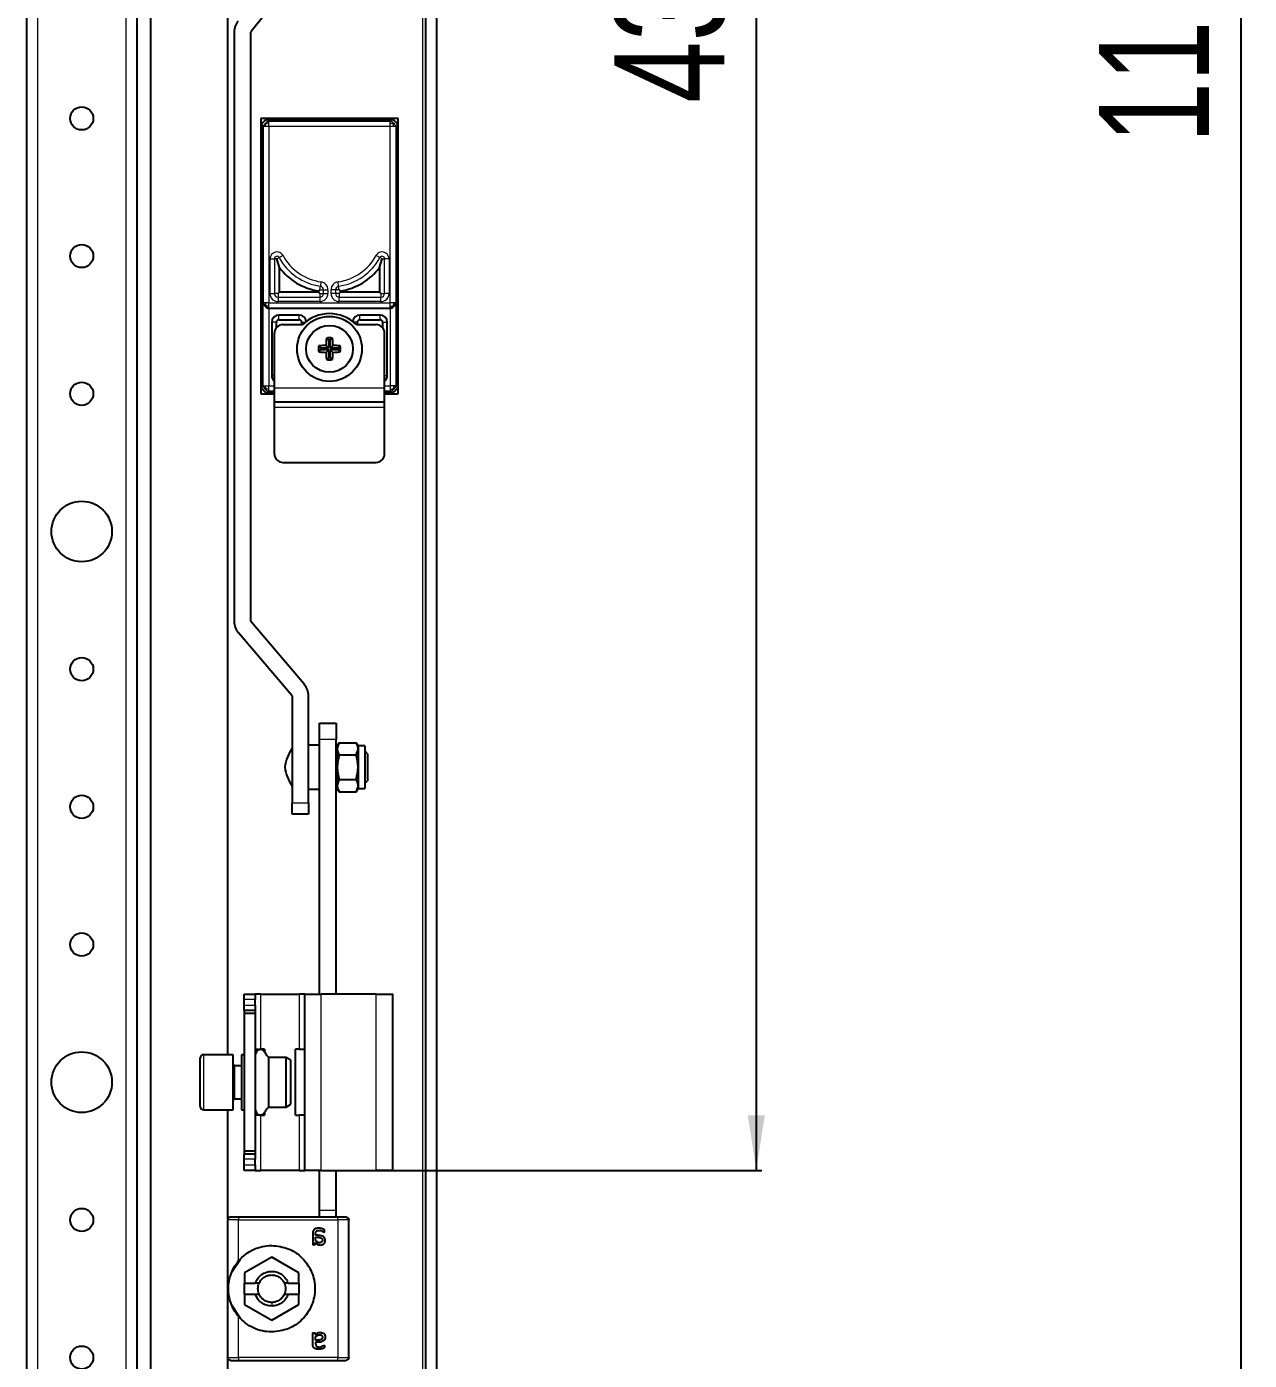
# Model space of a CAD drawing. Header units: millimetres. Extents: x -321 to 1498, y -588 to 1043.
# Drawn here: x 1276.1 to 1498.2, y -40.8 to 201.4 of the extents above; entities that cross this region are included whole.
import ezdxf

# ---------------------------------------------------------------- set-up
doc = ezdxf.new("R2010")
doc.units = ezdxf.units.MM
doc.layers.add('FORMAT', color=7, linetype='Continuous')
doc.styles.add('SLDTEXTSTYLE0', font='TXT', dxfattribs={"width": 0.75})
doc.dimstyles.new('SLDDIMSTYLE0', dxfattribs={"dimtxt": 20, "dimasz": 10, "dimexe": 0, "dimexo": 0.0625, "dimgap": 5, "dimtad": 2, "dimdec": 1, "dimrnd": 1e-09, "dimzin": 12, "dimdsep": 46, "dimtxsty": 'SLDTEXTSTYLE0', "dimsah": 1, "dimcen": 0.09, "dimadec": 0, "dimazin": 3, "dimtfac": 1, "dimtofl": 0, "dimtmove": 0, "dimatfit": 3, "dimfxl": 0, "dimfrac": 2, "dimtolj": 1, "dimtzin": 12, "dimarcsym": 0})

# ---------------------------------------------------------------- blocks, each defined once
blk = doc.blocks.new('_D_5')
at = {"layer": 'FORMAT'}
for p, q in [((1342.64, 775.72), (1497.64, 775.72)), ((1496.64, 775.72), (1496.64, -356.28)), ((1342.64, -356.28), (1497.64, -356.28))]:
    blk.add_line(p, q, dxfattribs=at)
for points in [[(1496.64, 775.72), (1495.1, 765.72), (1498.18, 765.72)], [(1496.64, -356.28), (1498.18, -346.28), (1495.1, -346.28)]]:
    blk.add_solid(points, dxfattribs=at)
at = {"layer": 'FORMAT', "insert": (1470.86, 180.17), "char_height": 20, "attachment_point": 1, "rotation": 90, "style": 'SLDTEXTSTYLE0'}
blk.add_mtext('1132', dxfattribs=at)
blk = doc.blocks.new('_D_8')
at = {"layer": 'FORMAT'}
for p, q in [((1339.64, 425.72), (1409.64, 425.72)), ((1408.64, 425.72), (1408.64, -6.28)), ((1339.64, -6.28), (1409.64, -6.28))]:
    blk.add_line(p, q, dxfattribs=at)
for points in [[(1408.64, 425.72), (1407.1, 415.72), (1410.18, 415.72)], [(1408.64, -6.28), (1410.18, 3.72), (1407.1, 3.72)]]:
    blk.add_solid(points, dxfattribs=at)
at = {"layer": 'FORMAT', "insert": (1382.86, 187.56), "char_height": 20, "attachment_point": 1, "rotation": 90, "style": 'SLDTEXTSTYLE0'}
blk.add_mtext('432', dxfattribs=at)

msp = doc.modelspace()

# ---------------------------------------------------------------- linework, layer by layer
at = {"color": 7, "linetype": 'Continuous', "lineweight": 25}
for p, q in [((1348.63, -467.78), (1348.63, 887.22)), ((1350.63, -467.78), (1350.63, 887.22)), ((1298.63, 854.22), (1298.63, -434.78)), ((1276.13, 827.22), (1276.13, -407.78)), ((1296.13, 827.22), (1296.13, -407.78)), ((1312.63, 404.72), (1312.63, 14.72)), ((1316.88, 200.53), (1321.64, 206.5)), ((1313.83, 200.4), (1313.83, 93.42)), ((1316.83, 93.42), (1316.83, 200.4)), ((1343.63, 184.72), (1318.63, 184.72)), ((1318.63, 184.72), (1318.63, 134.72)), ((1319.82, 184.54), (1342.45, 184.54)), ((1343.63, 134.72), (1343.63, 184.72)), ((1318.82, 135.91), (1318.82, 183.54)), ((1343.45, 183.54), (1343.45, 135.91)), ((1322.04, 157.67), (1321.58, 159.22)), ((1322.04, 153.18), (1322.04, 157.67)), ((1340.23, 157.67), (1340.68, 159.22)), ((1340.23, 157.67), (1340.23, 153.18)), ((1322.04, 153.18), (1321.78, 152.92)), ((1329.13, 153.18), (1322.04, 153.18)), ((1329.13, 153.37), (1329.38, 153.59)), ((1329.13, 153.37), (1329.13, 153.18)), ((1329.13, 153.18), (1329.38, 152.92)), ((1333.14, 153.37), (1332.88, 153.59)), ((1333.14, 153.18), (1332.88, 152.92)), ((1333.14, 153.18), (1333.14, 153.37)), ((1340.23, 153.18), (1333.14, 153.18)), ((1340.23, 153.18), (1340.48, 152.92)), ((1320.1, 150.22), (1320.09, 150.22)), ((1320.12, 150.22), (1320.1, 150.22)), ((1342.15, 150.22), (1320.12, 150.22)), ((1342.16, 150.22), (1342.15, 150.22)), ((1342.18, 150.22), (1342.16, 150.22)), ((1320.63, 147.72), (1320.63, 138.02)), ((1321.5, 146.75), (1321.5, 147.72)), ((1325.63, 149.02), (1321.93, 149.02)), ((1321.93, 148.16), (1325.63, 148.16)), ((1326.07, 147.72), (1326.07, 147.27)), ((1336.2, 147.27), (1336.2, 147.72)), ((1340.33, 149.02), (1336.63, 149.02)), ((1336.63, 148.16), (1340.33, 148.16)), ((1340.77, 147.72), (1340.77, 146.75)), ((1341.63, 138.02), (1341.63, 147.72)), ((1321.13, 135.77), (1321.13, 145.77)), ((1322.63, 147.27), (1326.24, 147.27)), ((1336.03, 147.27), (1339.63, 147.27)), ((1341.13, 135.77), (1341.13, 145.77)), ((1329.57, 142.99), (1329.21, 143.42)), ((1331.02, 142.99), (1329.57, 142.99)), ((1331.02, 142.99), (1330.5, 143.5)), ((1331.02, 144.43), (1330.59, 144.79)), ((1331.02, 144.43), (1331.02, 142.99)), ((1331.25, 144.43), (1331.68, 144.79)), ((1331.25, 142.99), (1331.25, 144.43)), ((1331.25, 142.99), (1331.76, 143.5)), ((1332.69, 142.99), (1331.25, 142.99)), ((1332.69, 142.99), (1333.05, 143.42)), ((1329.57, 142.76), (1329.21, 142.33)), ((1329.57, 142.76), (1331.02, 142.76)), ((1331.02, 142.76), (1330.5, 142.24)), ((1331.02, 141.31), (1330.59, 140.95)), ((1331.02, 142.76), (1331.02, 141.31)), ((1331.25, 141.31), (1331.25, 142.76)), ((1331.25, 142.76), (1331.76, 142.24)), ((1331.25, 142.76), (1332.69, 142.76)), ((1331.25, 141.31), (1331.68, 140.95)), ((1332.69, 142.76), (1333.05, 142.33)), ((1321.13, 133.27), (1321.13, 135.77)), ((1341.13, 133.27), (1341.13, 135.77)), ((1318.63, 134.72), (1321.13, 134.72)), ((1321.13, 134.91), (1319.82, 134.91)), ((1321.13, 133.27), (1341.13, 133.27)), ((1321.13, 132.27), (1321.13, 133.27)), ((1342.45, 134.91), (1341.13, 134.91)), ((1341.13, 134.72), (1343.63, 134.72)), ((1341.13, 132.27), (1341.13, 133.27)), ((1321.13, 123.77), (1321.13, 132.27)), ((1341.13, 123.77), (1341.13, 132.27)), ((1322.63, 122.27), (1339.63, 122.27)), ((1326.57, 81.93), (1316.88, 93.29)), ((1314.6, 91.35), (1324.29, 79.98)), ((1324.33, 79.85), (1324.33, 60.42)), ((1327.33, 60.42), (1327.33, 79.85)), ((1329.33, 71.92), (1329.33, 74.92)), ((1329.33, 74.92), (1332.33, 74.92)), ((1332.33, 74.92), (1332.33, 71.92)), ((1329.33, 70.92), (1327.33, 70.92)), ((1329.33, 25.72), (1329.33, 71.92)), ((1332.33, 25.72), (1332.33, 71.92)), ((1332.88, 71.37), (1332.53, 70.77)), ((1332.53, 70.77), (1332.53, 63.07)), ((1332.88, 71.37), (1335.99, 71.37)), ((1336.33, 70.77), (1335.99, 71.37)), ((1337.53, 70.77), (1336.33, 70.77)), ((1336.33, 70.77), (1336.33, 63.07)), ((1337.53, 70.77), (1337.53, 63.07)), ((1332.53, 69.87), (1332.33, 69.87)), ((1332.88, 69.15), (1335.99, 69.15)), ((1338.03, 69.37), (1337.53, 69.87)), ((1338.03, 69.37), (1338.03, 64.47)), ((1332.33, 63.97), (1332.53, 63.97)), ((1332.53, 63.07), (1332.88, 62.47)), ((1332.88, 64.7), (1335.99, 64.7)), ((1335.99, 62.47), (1336.33, 63.07)), ((1336.33, 63.07), (1337.53, 63.07)), ((1337.53, 63.97), (1338.03, 64.47)), ((1327.33, 62.92), (1329.33, 62.92)), ((1332.88, 62.47), (1335.99, 62.47)), ((1324.33, 58.42), (1324.33, 60.42)), ((1327.33, 58.42), (1324.33, 58.42)), ((1327.33, 60.42), (1327.33, 58.42)), ((1315.63, 25.72), (1317.63, 25.72)), ((1315.63, 24.72), (1315.63, 25.72)), ((1315.63, 23.72), (1315.63, 24.72)), ((1317.63, 25.72), (1317.63, 24.72)), ((1318.63, 25.72), (1317.63, 25.72)), ((1317.63, 23.72), (1317.63, 24.72)), ((1318.63, 25.72), (1325.63, 25.72)), ((1326.63, 25.72), (1325.63, 25.72)), ((1326.63, 25.72), (1329.63, 25.72)), ((1326.63, -6.28), (1326.63, 25.72)), ((1339.63, 25.72), (1329.63, 25.72)), ((1339.63, 25.72), (1342.63, 25.72)), ((1342.63, -6.28), (1342.63, 25.72)), ((1315.63, 22.72), (1315.63, 23.72)), ((1317.63, 22.72), (1315.63, 22.72)), ((1315.63, 22.72), (1315.63, 22.22)), ((1317.63, 22.22), (1315.63, 22.22)), ((1315.63, 22.22), (1315.63, -2.78)), ((1317.63, 23.72), (1317.63, 22.72)), ((1317.63, 22.72), (1317.63, 22.22)), ((1317.63, 22.22), (1317.63, -2.78)), ((1313.63, 14.72), (1308.23, 14.72)), ((1313.63, 4.72), (1313.63, 14.72)), ((1315.63, 14.72), (1315.13, 14.72)), ((1315.13, 14.72), (1315.13, 13.51)), ((1317.63, 15.72), (1318.63, 15.72)), ((1319.33, 15.72), (1318.63, 15.72)), ((1319.33, 15.72), (1319.33, 15.27)), ((1324.93, 3.72), (1324.93, 15.72)), ((1325.63, 15.72), (1324.93, 15.72)), ((1325.63, 15.72), (1326.63, 15.72)), ((1307.63, 5.32), (1307.63, 14.12)), ((1315.13, 12.72), (1313.88, 12.72)), ((1315.13, 13.51), (1315.13, 4.72)), ((1323.27, 14.22), (1320.13, 14.22)), ((1320.13, 5.22), (1320.13, 14.22)), ((1324.13, 13.72), (1323.27, 14.22)), ((1323.27, 5.22), (1323.27, 14.22)), ((1324.13, 5.72), (1324.13, 13.72)), ((1313.88, 6.72), (1315.13, 6.72)), ((1320.13, 5.22), (1323.27, 5.22)), ((1323.27, 5.22), (1324.13, 5.72)), ((1308.23, 4.72), (1313.63, 4.72)), ((1312.63, 4.72), (1312.63, -15.1)), ((1315.13, 4.72), (1315.63, 4.72)), ((1318.63, 3.72), (1317.63, 3.72)), ((1318.63, 3.72), (1319.33, 3.72)), ((1319.33, 4.17), (1319.33, 3.72)), ((1324.93, 3.72), (1325.63, 3.72)), ((1326.63, 3.72), (1325.63, 3.72)), ((1317.63, -2.78), (1315.63, -2.78)), ((1315.63, -2.78), (1315.63, -3.28)), ((1315.63, -4.28), (1315.63, -3.28)), ((1315.63, -3.28), (1317.63, -3.28)), ((1315.63, -5.28), (1315.63, -4.28)), ((1317.63, -2.78), (1317.63, -3.28)), ((1317.63, -3.28), (1317.63, -4.28)), ((1317.63, -5.28), (1317.63, -4.28)), ((1315.63, -6.28), (1315.63, -5.28)), ((1317.63, -6.28), (1315.63, -6.28)), ((1317.63, -5.28), (1317.63, -6.28)), ((1317.63, -6.28), (1318.63, -6.28)), ((1325.63, -6.28), (1318.63, -6.28)), ((1325.63, -6.28), (1326.63, -6.28)), ((1329.63, -6.28), (1326.63, -6.28)), ((1329.33, -13.58), (1329.33, -6.28)), ((1329.63, -6.28), (1339.63, -6.28)), ((1332.33, -13.58), (1332.33, -6.28)), ((1342.63, -6.28), (1339.63, -6.28)), ((1329.33, -14.83), (1329.33, -13.58)), ((1332.33, -14.83), (1332.33, -13.58)), ((1312.63, -15.28), (1312.63, -40.28)), ((1332.63, -14.78), (1314.63, -14.78)), ((1333.23, -14.78), (1332.98, -14.78)), ((1334.63, -40.28), (1334.63, -15.28)), ((1328.08, -17.82), (1328.08, -19.68)), ((1328.6, -18.07), (1328.6, -17.85)), ((1328.99, -18.07), (1328.6, -18.07)), ((1328.6, -18.42), (1329.03, -18.42)), ((1328.6, -19.01), (1328.6, -18.42)), ((1328.53, -19.68), (1328.53, -19.4)), ((1313.46, -24.65), (1314.97, -22.39)), ((1320.63, -22.06), (1315.68, -24.92)), ((1325.58, -24.92), (1320.63, -22.06)), ((1315.68, -24.92), (1315.68, -26.78)), ((1325.58, -26.78), (1325.58, -24.92)), ((1315.68, -28.78), (1315.68, -26.78)), ((1315.68, -26.78), (1317.65, -26.78)), ((1315.68, -28.78), (1315.68, -30.63)), ((1315.68, -28.78), (1317.65, -28.78)), ((1318.34, -26.78), (1317.65, -26.78)), ((1317.65, -28.78), (1318.34, -28.78)), ((1323.62, -26.78), (1322.93, -26.78)), ((1322.93, -28.78), (1323.62, -28.78)), ((1323.62, -26.78), (1325.58, -26.78)), ((1323.62, -28.78), (1325.58, -28.78)), ((1325.58, -26.78), (1325.58, -28.78)), ((1325.58, -30.63), (1325.58, -28.78)), ((1314.97, -33.16), (1313.46, -30.9)), ((1315.68, -30.63), (1320.63, -33.49)), ((1320.63, -33.49), (1325.58, -30.63)), ((1328.08, -37.73), (1328.08, -35.87)), ((1328.53, -35.87), (1328.53, -36.15)), ((1328.6, -37.13), (1328.6, -36.54)), ((1329.03, -37.13), (1328.6, -37.13)), ((1328.99, -37.48), (1328.6, -37.48)), ((1328.6, -37.48), (1328.6, -37.7)), ((1312.63, -40.45), (1312.63, -335.28)), ((1314.63, -40.78), (1332.63, -40.78)), ((1332.98, -40.78), (1333.23, -40.78))]:
    msp.add_line(p, q, dxfattribs=at)
at = {"color": 8, "linetype": 'Continuous', "lineweight": 18}
for p, q in [((1348.03, 884.62), (1348.03, -465.18)), ((1278.13, 827.22), (1278.13, -407.78)), ((1294.13, 827.22), (1294.13, -407.78)), ((1319.82, 184.54), (1320.12, 184.24)), ((1320.12, 184.24), (1342.15, 184.24)), ((1342.15, 184.24), (1342.45, 184.54)), ((1319.12, 183.24), (1318.82, 183.54)), ((1319.12, 151.22), (1319.12, 183.24)), ((1320.12, 183.24), (1320.12, 151.22)), ((1342.15, 183.24), (1320.12, 183.24)), ((1342.15, 151.22), (1342.15, 183.24)), ((1343.45, 183.54), (1343.15, 183.24)), ((1343.15, 183.24), (1343.15, 151.22)), ((1320.33, 152.92), (1320.33, 159.22)), ((1320.33, 159.22), (1321.12, 159.22)), ((1321.12, 159.22), (1321.12, 152.92)), ((1321.58, 159.22), (1321.12, 159.22)), ((1321.58, 159.22), (1321.99, 159.44)), ((1322.69, 159.82), (1321.99, 159.44)), ((1340.28, 159.44), (1339.58, 159.82)), ((1340.68, 159.22), (1340.28, 159.44)), ((1340.68, 159.22), (1341.14, 159.22)), ((1341.94, 159.22), (1341.14, 159.22)), ((1341.14, 152.92), (1341.14, 159.22)), ((1341.94, 159.22), (1341.94, 152.92)), ((1329.58, 155.04), (1329.47, 154.25)), ((1332.79, 154.25), (1332.69, 155.04)), ((1320.33, 152.92), (1321.12, 152.92)), ((1321.78, 152.92), (1321.12, 152.92)), ((1321.78, 152.92), (1321.78, 152.26)), ((1329.38, 153.59), (1329.47, 154.25)), ((1329.38, 153.59), (1330.04, 153.59)), ((1329.38, 152.92), (1329.38, 152.26)), ((1329.38, 152.92), (1330.04, 152.92)), ((1330.04, 153.59), (1330.84, 153.59)), ((1330.04, 152.92), (1330.04, 153.59)), ((1330.04, 152.92), (1330.84, 152.92)), ((1330.84, 153.59), (1330.84, 152.92)), ((1331.43, 152.92), (1331.43, 153.59)), ((1332.22, 153.59), (1331.43, 153.59)), ((1332.22, 152.92), (1331.43, 152.92)), ((1332.22, 153.59), (1332.22, 152.92)), ((1332.88, 153.59), (1332.22, 153.59)), ((1332.88, 152.92), (1332.22, 152.92)), ((1332.88, 153.59), (1332.79, 154.25)), ((1332.88, 152.92), (1332.88, 152.26)), ((1340.48, 152.92), (1340.48, 152.26)), ((1340.48, 152.92), (1341.14, 152.92)), ((1341.94, 152.92), (1341.14, 152.92)), ((1319.09, 151.22), (1319.12, 151.22)), ((1319.09, 136.18), (1319.09, 151.22)), ((1320.09, 150.22), (1320.09, 136.18)), ((1320.12, 151.22), (1342.15, 151.22)), ((1321.78, 152.26), (1321.78, 151.46)), ((1321.78, 152.26), (1329.38, 152.26)), ((1329.38, 151.46), (1321.78, 151.46)), ((1329.38, 152.26), (1329.38, 151.46)), ((1332.88, 151.46), (1332.88, 152.26)), ((1332.88, 152.26), (1340.48, 152.26)), ((1340.48, 151.46), (1332.88, 151.46)), ((1340.48, 151.46), (1340.48, 152.26)), ((1342.18, 136.18), (1342.18, 150.22)), ((1343.15, 151.22), (1343.18, 151.22)), ((1343.18, 151.22), (1343.18, 136.18)), ((1321.5, 147.72), (1320.63, 147.72)), ((1321.93, 148.16), (1321.93, 149.02)), ((1325.63, 148.16), (1325.63, 149.02)), ((1326.07, 147.72), (1326.74, 147.72)), ((1336.2, 147.72), (1335.53, 147.72)), ((1336.63, 148.16), (1336.63, 149.02)), ((1340.33, 148.16), (1340.33, 149.02)), ((1340.77, 147.72), (1341.63, 147.72)), ((1318.82, 135.91), (1319.09, 136.18)), ((1320.09, 136.18), (1321.13, 136.18)), ((1321.13, 138.02), (1320.63, 138.02)), ((1321.13, 135.77), (1341.13, 135.77)), ((1341.13, 138.02), (1341.63, 138.02)), ((1341.13, 136.18), (1342.18, 136.18)), ((1343.18, 136.18), (1343.45, 135.91)), ((1320.09, 135.18), (1319.82, 134.91)), ((1321.13, 135.18), (1320.09, 135.18)), ((1342.18, 135.18), (1341.13, 135.18)), ((1342.45, 134.91), (1342.18, 135.18)), ((1321.13, 132.27), (1341.13, 132.27)), ((1332.33, 71.92), (1329.33, 71.92)), ((1324.33, 60.42), (1327.33, 60.42)), ((1317.63, 24.72), (1315.63, 24.72)), ((1318.63, 15.72), (1318.63, 25.72)), ((1325.63, 25.72), (1325.63, 15.72)), ((1329.63, -6.28), (1329.63, 25.72)), ((1339.63, -6.28), (1339.63, 25.72)), ((1315.63, 23.72), (1317.63, 23.72)), ((1308.23, 14.72), (1308.23, 4.72)), ((1313.88, 12.72), (1313.88, 11.26)), ((1313.88, 11.26), (1313.88, 6.72)), ((1318.63, -6.28), (1318.63, 3.72)), ((1325.63, 3.72), (1325.63, -6.28)), ((1317.63, -4.28), (1315.63, -4.28)), ((1315.63, -5.28), (1317.63, -5.28)), ((1332.33, -13.58), (1329.33, -13.58)), ((1314.63, -22.71), (1314.63, -15.28)), ((1314.63, -15.28), (1332.63, -15.28)), ((1332.63, -15.28), (1332.63, -40.28)), ((1320.63, -30.28), (1320.63, -30.93)), ((1314.63, -40.28), (1314.63, -32.84)), ((1332.63, -40.28), (1314.63, -40.28))]:
    msp.add_line(p, q, dxfattribs=at)
at = {"color": 7, "linetype": 'Continuous', "lineweight": 25}
for centre, radius in [((1286.13, 184.72), 2.1), ((1286.13, 159.72), 2.1), ((1331.13, 142.87), 5.9), ((1331.13, 142.87), 4.25), ((1286.13, 134.72), 2.1), ((1286.13, 109.72), 5.5), ((1286.13, 84.72), 2.1), ((1286.13, 59.72), 2.1), ((1286.13, 34.72), 2.1), ((1286.13, 9.72), 5.5), ((1286.13, -15.28), 2.1), ((1286.13, -40.28), 2.1)]:
    msp.add_circle(centre, radius, dxfattribs=at)
for centre, radius, start, end in [((1317.03, 200.4), 3.2, 141.4416, 180), ((1317.03, 200.4), 0.2, 141.4416, 180), ((1330.83, 164.2), 10.95, 216.5958, 261.061), ((1331.44, 164.2), 10.95, 278.939, 323.4042), ((1321.93, 147.72), 1.3, 90, 180), ((1321.93, 147.72), 0.435, 90, 180), ((1325.63, 147.72), 1.3, 6.3593, 90), ((1325.63, 147.72), 0.435, 0, 90), ((1331.13, 142.27), 7, 45.5847, 134.4153), ((1336.63, 147.72), 1.3, 90, 173.6407), ((1336.63, 147.72), 0.435, 90, 180), ((1340.33, 147.72), 1.3, 0, 90), ((1340.33, 147.72), 0.435, 0, 90), ((1322.63, 145.77), 1.5, 90, 180), ((1339.63, 145.77), 1.5, 0, 90), ((1331.13, 142.87), 2, 164.1146, 195.8854), ((1331.07, 124.79), 18.72, 91.7249, 95.6832), ((1331.13, 142.87), 1.56, 175.8165, 184.1835), ((1349.21, 142.94), 18.72, 174.3168, 178.2751), ((1331.13, 142.87), 2, 74.1146, 105.8854), ((1331.13, 142.87), 1.56, 85.8165, 94.1835), ((1313.05, 142.94), 18.72, 1.7249, 5.6832), ((1331.2, 124.79), 18.72, 84.3168, 88.2751), ((1331.13, 142.87), 1.56, 355.8165, 4.1835), ((1331.13, 142.87), 2, 344.1146, 15.8854), ((1331.07, 160.95), 18.72, 264.3168, 268.2751), ((1349.21, 142.81), 18.72, 181.7249, 185.6832), ((1331.13, 142.87), 2, 254.1146, 285.8854), ((1331.13, 142.87), 1.56, 265.8165, 274.1835), ((1313.05, 142.81), 18.72, 354.3168, 358.2751), ((1331.2, 160.95), 18.72, 271.7249, 275.6832), ((1321.93, 138.02), 1.3, 180, 232.0201), ((1340.33, 138.02), 1.3, 307.9799, 0), ((1322.63, 123.77), 1.5, 180, 270), ((1339.63, 123.77), 1.5, 270, 0), ((1317.03, 93.42), 3.2, 180, 220.4367), ((1317.03, 93.42), 0.2, 180, 220.4367), ((1324.13, 79.85), 0.2, 0, 40.4367), ((1324.13, 79.85), 3.2, 0, 40.4367), ((1330.98, 65.96), 8, 146.1291, 173.1181), ((1330.98, 67.88), 8, 186.8819, 213.8709), ((1308.23, 14.12), 0.6, 90, 180), ((1313.88, 12.97), 0.25, 180, 270), ((1308.23, 5.32), 0.6, 180, 270), ((1313.88, 6.47), 0.25, 90, 180)]:
    msp.add_arc(centre, radius, start, end, dxfattribs=at)
at = {"color": 8, "linetype": 'Continuous', "lineweight": 18}
for centre, radius, start, end in [((1321.58, 159.22), 1.26, 28.2631, 180), ((1340.68, 159.22), 1.26, 0, 151.7369), ((1321.58, 159.22), 0.46, 28.2631, 180), ((1330.83, 164.2), 10.04, 208.2631, 262.2213), ((1330.83, 164.2), 9.24, 208.2631, 262.2213), ((1331.44, 164.2), 9.24, 277.7787, 331.7369), ((1331.44, 164.2), 10.04, 277.7787, 331.7369), ((1340.68, 159.22), 0.46, 0, 151.7369), ((1329.38, 153.59), 1.46, 0, 82.2213), ((1332.88, 153.59), 1.46, 97.7787, 180), ((1321.78, 152.92), 1.46, 180, 270), ((1321.78, 152.92), 0.66, 180, 270), ((1329.38, 152.92), 1.46, 270, 0), ((1329.38, 152.92), 0.66, 270, 0), ((1329.38, 153.59), 0.66, 0, 82.2213), ((1332.88, 152.92), 1.46, 180, 270), ((1332.88, 153.59), 0.66, 97.7787, 180), ((1332.88, 152.92), 0.66, 180, 270), ((1340.48, 152.92), 1.46, 270, 0), ((1340.48, 152.92), 0.66, 270, 0)]:
    msp.add_arc(centre, radius, start, end, dxfattribs=at)
at = {"color": 7, "linetype": 'Continuous', "lineweight": 25}
for points, knots in [([(1318.82, 183.54), (1318.82, 183.57), (1318.83, 183.69), (1318.96, 183.92), (1319.18, 184.18), (1319.42, 184.38), (1319.61, 184.49), (1319.73, 184.53), (1319.79, 184.54), (1319.82, 184.54)], [0, 0, 0, 0, 0.0566974, 0.2503517, 0.4998638, 0.7488693, 0.8744535, 0.9435148, 1, 1, 1, 1]), ([(1342.45, 184.54), (1342.48, 184.54), (1342.6, 184.53), (1342.83, 184.4), (1343.09, 184.18), (1343.29, 183.94), (1343.4, 183.75), (1343.44, 183.63), (1343.45, 183.57), (1343.45, 183.54)], [0, 0, 0, 0, 0.056697, 0.250352, 0.499864, 0.748869, 0.874453, 0.943515, 1, 1, 1, 1]), ([(1319.09, 151.22), (1319.1, 151.17), (1319.14, 150.96), (1319.37, 150.68), (1319.65, 150.42), (1319.85, 150.3), (1319.98, 150.24), (1320.06, 150.23), (1320.09, 150.22)], [0, 0, 0, 0, 0.125207, 0.499639, 0.74848, 0.874099, 0.946251, 1, 1, 1, 1]), ([(1342.15, 150.22), (1342.18, 150.23), (1342.24, 150.23), (1342.36, 150.28), (1342.55, 150.38), (1342.69, 150.51), (1342.78, 150.59)], [0, 0, 0, 0, 0.124863, 0.249962, 0.500073, 1, 1, 1, 1]), ([(1342.18, 150.22), (1342.21, 150.23), (1342.36, 150.25), (1342.59, 150.41), (1342.86, 150.63), (1343.04, 150.87), (1343.15, 151.06), (1343.17, 151.17), (1343.18, 151.22)], [0, 0, 0, 0, 0.053741, 0.2506254, 0.4994286, 0.749504, 0.8748127, 1, 1, 1, 1]), ([(1319.82, 134.91), (1319.79, 134.91), (1319.66, 134.92), (1319.44, 135.05), (1319.18, 135.27), (1318.98, 135.51), (1318.87, 135.7), (1318.83, 135.82), (1318.82, 135.88), (1318.82, 135.91)], [0, 0, 0, 0, 0.0566974, 0.2503517, 0.4998638, 0.7488693, 0.8744535, 0.9435148, 1, 1, 1, 1]), ([(1343.45, 135.91), (1343.45, 135.88), (1343.44, 135.75), (1343.31, 135.53), (1343.09, 135.27), (1342.85, 135.07), (1342.66, 134.96), (1342.54, 134.91), (1342.48, 134.91), (1342.45, 134.91)], [0, 0, 0, 0, 0.056697, 0.250352, 0.499864, 0.748869, 0.874453, 0.943515, 1, 1, 1, 1]), ([(1332.88, 71.37), (1332.7, 70.98), (1332.36, 70.23), (1332.72, 69.49), (1332.88, 69.15)], [0, 0, 0, 0, 0.534707, 1, 1, 1, 1]), ([(1335.99, 69.15), (1336.17, 69.55), (1336.5, 70.29), (1336.15, 71.03), (1335.99, 71.37)], [0, 0, 0, 0, 0.534707, 1, 1, 1, 1]), ([(1332.88, 69.15), (1332.71, 68.39), (1332.36, 66.91), (1332.71, 65.43), (1332.88, 64.7)], [0, 0, 0, 0, 0.508481, 1, 1, 1, 1]), ([(1335.99, 64.7), (1336.16, 65.45), (1336.5, 66.94), (1336.16, 68.42), (1335.99, 69.15)], [0, 0, 0, 0, 0.508481, 1, 1, 1, 1]), ([(1332.88, 64.7), (1332.7, 64.3), (1332.36, 63.56), (1332.72, 62.82), (1332.88, 62.47)], [0, 0, 0, 0, 0.534707, 1, 1, 1, 1]), ([(1335.99, 62.47), (1336.17, 62.87), (1336.5, 63.61), (1336.15, 64.35), (1335.99, 64.7)], [0, 0, 0, 0, 0.534707, 1, 1, 1, 1]), ([(1320.13, 14.22), (1319.96, 14.38), (1319.61, 14.68), (1319.42, 15.25), (1319.05, 15.56), (1318.72, 15.69), (1318.36, 15.65), (1318.01, 15.46), (1317.76, 15.1), (1317.68, 14.81), (1317.63, 14.66)], [0, 0, 0, 0, 0.1856756, 0.3710252, 0.4669372, 0.5621716, 0.6563466, 0.7515528, 0.8738418, 1, 1, 1, 1]), ([(1317.63, 4.79), (1317.68, 4.64), (1317.76, 4.35), (1318.01, 3.98), (1318.36, 3.8), (1318.72, 3.76), (1319.05, 3.89), (1319.42, 4.2), (1319.61, 4.76), (1319.96, 5.07), (1320.13, 5.22)], [0, 0, 0, 0, 0.126158, 0.248447, 0.343653, 0.437828, 0.533063, 0.628975, 0.814324, 1, 1, 1, 1]), ([(1329.19, -16.78), (1329.04, -16.78), (1328.82, -16.79), (1328.53, -16.89), (1328.35, -17.01), (1328.21, -17.17), (1328.09, -17.45), (1328.08, -17.67), (1328.08, -17.82)], [0, 0, 0, 0, 0.250089, 0.382495, 0.500259, 0.622163, 0.750133, 1, 1, 1, 1]), ([(1330.25, -17.27), (1330.25, -17.22), (1330.25, -17.13), (1330.19, -17.05), (1330.05, -16.96), (1329.72, -16.83), (1329.4, -16.8), (1329.19, -16.78)], [0, 0, 0, 0, 0.124693, 0.187182, 0.249773, 0.500039, 1, 1, 1, 1]), ([(1328.6, -17.85), (1328.61, -17.76), (1328.61, -17.63), (1328.67, -17.46), (1328.75, -17.35), (1328.85, -17.27), (1328.98, -17.22), (1329.11, -17.19), (1329.2, -17.19), (1329.24, -17.19)], [0, 0, 0, 0, 0.250023, 0.382539, 0.499802, 0.620838, 0.749652, 0.874777, 1, 1, 1, 1]), ([(1329.33, -19.42), (1329.25, -19.42), (1329.11, -19.41), (1328.85, -19.27), (1328.7, -19.11), (1328.6, -19.01)], [0, 0, 0, 0, 0.249939, 0.499864, 1, 1, 1, 1]), ([(1330.37, -18.99), (1330.37, -18.91), (1330.36, -18.76), (1330.26, -18.54), (1330.11, -18.36), (1329.84, -18.19), (1329.45, -18.09), (1329.14, -18.08), (1328.99, -18.07)], [0, 0, 0, 0, 0.125049, 0.249886, 0.370856, 0.49982, 0.749609, 1, 1, 1, 1]), ([(1329.03, -18.42), (1329.14, -18.43), (1329.32, -18.43), (1329.54, -18.5), (1329.69, -18.59), (1329.78, -18.69), (1329.83, -18.82), (1329.84, -18.91), (1329.84, -18.95)], [0, 0, 0, 0, 0.279652, 0.500248, 0.629485, 0.750186, 0.875763, 1, 1, 1, 1]), ([(1329.24, -17.19), (1329.4, -17.21), (1329.65, -17.23), (1329.9, -17.36), (1330.02, -17.43), (1330.09, -17.47), (1330.13, -17.48), (1330.15, -17.48)], [0, 0, 0, 0, 0.4987, 0.749508, 0.874949, 0.946783, 1, 1, 1, 1]), ([(1329.84, -18.95), (1329.83, -19.02), (1329.83, -19.12), (1329.76, -19.23), (1329.7, -19.31), (1329.62, -19.36), (1329.52, -19.4), (1329.42, -19.42), (1329.36, -19.42), (1329.33, -19.42)], [0, 0, 0, 0, 0.249168, 0.373635, 0.49939, 0.619394, 0.749656, 0.87477, 1, 1, 1, 1]), ([(1329.41, -19.84), (1329.53, -19.83), (1329.71, -19.82), (1329.94, -19.73), (1330.09, -19.63), (1330.22, -19.51), (1330.34, -19.3), (1330.36, -19.11), (1330.37, -18.99)], [0, 0, 0, 0, 0.25007, 0.379181, 0.500499, 0.62417, 0.750842, 1, 1, 1, 1]), ([(1330.15, -17.48), (1330.16, -17.48), (1330.18, -17.48), (1330.2, -17.47), (1330.21, -17.45), (1330.23, -17.43), (1330.24, -17.39), (1330.25, -17.35), (1330.25, -17.31), (1330.25, -17.29), (1330.25, -17.27)], [0, 0, 0, 0, 0.128825, 0.180169, 0.243397, 0.36986, 0.499864, 0.749649, 0.843476, 1, 1, 1, 1]), ([(1328.08, -19.68), (1328.08, -19.7), (1328.08, -19.71), (1328.09, -19.73), (1328.12, -19.75), (1328.19, -19.78), (1328.26, -19.78), (1328.3, -19.78)], [0, 0, 0, 0, 0.124881, 0.183376, 0.250934, 0.500336, 1, 1, 1, 1]), ([(1328.3, -19.78), (1328.35, -19.78), (1328.42, -19.77), (1328.49, -19.76), (1328.52, -19.73), (1328.53, -19.71), (1328.53, -19.7), (1328.53, -19.68)], [0, 0, 0, 0, 0.499718, 0.749437, 0.810587, 0.875078, 1, 1, 1, 1]), ([(1328.53, -19.4), (1328.66, -19.52), (1328.84, -19.69), (1329.12, -19.8), (1329.28, -19.83), (1329.37, -19.83), (1329.41, -19.84)], [0, 0, 0, 0, 0.499113, 0.749325, 0.874665, 1, 1, 1, 1]), ([(1314.63, -32.84), (1314.35, -32.46), (1313.78, -31.71), (1313.22, -30.46), (1312.87, -29.18), (1312.74, -27.78), (1312.87, -26.37), (1313.22, -25.09), (1313.78, -23.84), (1314.35, -23.09), (1314.63, -22.71)], [0, 0, 0, 0, 0.125762, 0.25037, 0.375307, 0.500139, 0.62481, 0.749763, 0.874888, 1, 1, 1, 1]), ([(1328.08, -35.87), (1328.08, -35.86), (1328.08, -35.84), (1328.09, -35.82), (1328.12, -35.8), (1328.19, -35.78), (1328.26, -35.78), (1328.3, -35.78)], [0, 0, 0, 0, 0.124884, 0.186377, 0.250914, 0.500322, 1, 1, 1, 1]), ([(1328.3, -35.78), (1328.35, -35.78), (1328.41, -35.78), (1328.48, -35.79), (1328.5, -35.81), (1328.52, -35.82), (1328.53, -35.84), (1328.53, -35.86), (1328.53, -35.87)], [0, 0, 0, 0, 0.499162, 0.644242, 0.749698, 0.813605, 0.875217, 1, 1, 1, 1]), ([(1328.53, -36.15), (1328.66, -36.04), (1328.84, -35.86), (1329.16, -35.74), (1329.33, -35.72), (1329.41, -35.72)], [0, 0, 0, 0, 0.499364, 0.749701, 1, 1, 1, 1]), ([(1328.6, -36.54), (1328.7, -36.44), (1328.85, -36.28), (1329.08, -36.17), (1329.22, -36.13), (1329.29, -36.13), (1329.33, -36.13)], [0, 0, 0, 0, 0.499765, 0.749504, 0.874771, 1, 1, 1, 1]), ([(1329.33, -36.13), (1329.39, -36.13), (1329.49, -36.14), (1329.61, -36.19), (1329.7, -36.24), (1329.76, -36.32), (1329.81, -36.41), (1329.84, -36.5), (1329.84, -36.57), (1329.84, -36.6)], [0, 0, 0, 0, 0.2496231, 0.3771401, 0.499734, 0.6227303, 0.7498125, 0.8748762, 1, 1, 1, 1]), ([(1329.41, -35.72), (1329.53, -35.72), (1329.71, -35.74), (1329.94, -35.82), (1330.09, -35.92), (1330.22, -36.05), (1330.34, -36.26), (1330.36, -36.44), (1330.37, -36.56)], [0, 0, 0, 0, 0.25007, 0.379559, 0.500499, 0.624556, 0.750843, 1, 1, 1, 1]), ([(1329.19, -38.78), (1329.11, -38.78), (1328.97, -38.77), (1328.75, -38.74), (1328.53, -38.67), (1328.35, -38.55), (1328.21, -38.38), (1328.09, -38.1), (1328.08, -37.88), (1328.08, -37.73)], [0, 0, 0, 0, 0.125255, 0.250437, 0.383066, 0.500493, 0.622629, 0.75025, 1, 1, 1, 1]), ([(1328.6, -37.7), (1328.61, -37.75), (1328.61, -37.83), (1328.63, -37.97), (1328.67, -38.1), (1328.75, -38.21), (1328.85, -38.29), (1329.02, -38.35), (1329.15, -38.36), (1329.24, -38.36)], [0, 0, 0, 0, 0.125295, 0.250514, 0.383518, 0.50035, 0.621938, 0.750243, 1, 1, 1, 1]), ([(1330.37, -36.56), (1330.37, -36.6), (1330.37, -36.68), (1330.34, -36.83), (1330.26, -37.02), (1330.1, -37.19), (1329.84, -37.36), (1329.45, -37.47), (1329.14, -37.48), (1328.99, -37.48)], [0, 0, 0, 0, 0.0626366, 0.1252782, 0.2500723, 0.3748405, 0.4999941, 0.7496958, 1, 1, 1, 1]), ([(1329.84, -36.6), (1329.84, -36.65), (1329.83, -36.74), (1329.78, -36.86), (1329.69, -36.97), (1329.54, -37.06), (1329.32, -37.12), (1329.14, -37.13), (1329.03, -37.13)], [0, 0, 0, 0, 0.124446, 0.249795, 0.37, 0.499734, 0.719932, 1, 1, 1, 1]), ([(1330.25, -38.28), (1330.25, -38.31), (1330.25, -38.36), (1330.24, -38.44), (1330.19, -38.51), (1330.05, -38.6), (1329.72, -38.73), (1329.4, -38.76), (1329.19, -38.78)], [0, 0, 0, 0, 0.0626863, 0.1251726, 0.1876279, 0.2501847, 0.5003136, 1, 1, 1, 1]), ([(1329.24, -38.36), (1329.41, -38.35), (1329.71, -38.32), (1329.98, -38.11), (1330.13, -38.07), (1330.15, -38.07)], [0, 0, 0, 0, 0.498852, 0.946609, 1, 1, 1, 1]), ([(1330.15, -38.07), (1330.16, -38.07), (1330.18, -38.07), (1330.2, -38.08), (1330.21, -38.1), (1330.23, -38.12), (1330.25, -38.18), (1330.25, -38.24), (1330.25, -38.28)], [0, 0, 0, 0, 0.13107, 0.182437, 0.243796, 0.371388, 0.500442, 1, 1, 1, 1])]:
    msp.add_open_spline(points, degree=3, knots=knots, dxfattribs=at)
at = {"color": 8, "linetype": 'Continuous', "lineweight": 18}
for points, knots in [([(1320.12, 184.24), (1320.09, 184.24), (1320.02, 184.23), (1319.91, 184.19), (1319.72, 184.08), (1319.58, 183.96), (1319.49, 183.87)], [0, 0, 0, 0, 0.124863, 0.249962, 0.500073, 1, 1, 1, 1]), ([(1320.12, 183.87), (1320.12, 183.95), (1320.12, 184.08), (1320.12, 184.18), (1320.12, 184.23), (1320.12, 184.24), (1320.12, 184.24)], [0, 0, 0, 0, 0.499933, 0.750044, 0.87514, 1, 1, 1, 1]), ([(1342.15, 183.87), (1342.15, 183.97), (1342.15, 184.11), (1342.15, 184.22), (1342.15, 184.24), (1342.15, 184.24)], [0, 0, 0, 0, 0.633094, 0.851999, 1, 1, 1, 1]), ([(1342.78, 183.87), (1342.69, 183.96), (1342.55, 184.08), (1342.36, 184.19), (1342.24, 184.23), (1342.18, 184.24), (1342.15, 184.24)], [0, 0, 0, 0, 0.499932, 0.750046, 0.875143, 1, 1, 1, 1]), ([(1319.49, 183.87), (1319.4, 183.78), (1319.28, 183.64), (1319.17, 183.45), (1319.13, 183.33), (1319.12, 183.27), (1319.12, 183.24)], [0, 0, 0, 0, 0.499932, 0.750046, 0.875143, 1, 1, 1, 1]), ([(1319.49, 183.24), (1319.39, 183.24), (1319.25, 183.24), (1319.13, 183.24), (1319.12, 183.24), (1319.12, 183.24)], [0, 0, 0, 0, 0.633094, 0.851999, 1, 1, 1, 1]), ([(1319.49, 183.87), (1319.49, 183.87), (1319.5, 183.85), (1319.57, 183.79), (1319.6, 183.76)], [0, 0, 0, 0, 0.584601, 1, 1, 1, 1]), ([(1319.49, 183.24), (1319.5, 183.35), (1319.5, 183.53), (1319.57, 183.69), (1319.6, 183.76)], [0, 0, 0, 0, 0.584782, 1, 1, 1, 1]), ([(1320.12, 183.24), (1320.08, 183.24), (1319.99, 183.24), (1319.77, 183.24), (1319.61, 183.24), (1319.49, 183.24)], [0, 0, 0, 0, 0.148001, 0.366906, 1, 1, 1, 1]), ([(1320.12, 183.87), (1320.01, 183.86), (1319.82, 183.85), (1319.66, 183.79), (1319.6, 183.76)], [0, 0, 0, 0, 0.584782, 1, 1, 1, 1]), ([(1320.12, 183.24), (1320.12, 183.27), (1320.12, 183.33), (1320.12, 183.45), (1320.12, 183.64), (1320.12, 183.78), (1320.12, 183.87)], [0, 0, 0, 0, 0.124527, 0.250035, 0.500121, 1, 1, 1, 1]), ([(1342.15, 183.24), (1342.15, 183.28), (1342.15, 183.37), (1342.15, 183.59), (1342.15, 183.75), (1342.15, 183.87)], [0, 0, 0, 0, 0.148001, 0.3669064, 1, 1, 1, 1]), ([(1342.15, 183.87), (1342.26, 183.86), (1342.45, 183.85), (1342.61, 183.79), (1342.67, 183.76)], [0, 0, 0, 0, 0.584782, 1, 1, 1, 1]), ([(1342.78, 183.24), (1342.66, 183.24), (1342.5, 183.24), (1342.28, 183.24), (1342.19, 183.24), (1342.15, 183.24)], [0, 0, 0, 0, 0.633094, 0.851999, 1, 1, 1, 1]), ([(1342.78, 183.87), (1342.78, 183.87), (1342.77, 183.85), (1342.7, 183.79), (1342.67, 183.76)], [0, 0, 0, 0, 0.584601, 1, 1, 1, 1]), ([(1342.78, 183.24), (1342.77, 183.35), (1342.76, 183.53), (1342.7, 183.69), (1342.67, 183.76)], [0, 0, 0, 0, 0.584782, 1, 1, 1, 1]), ([(1343.15, 183.24), (1343.15, 183.27), (1343.14, 183.33), (1343.1, 183.45), (1342.99, 183.64), (1342.87, 183.78), (1342.78, 183.87)], [0, 0, 0, 0, 0.124863, 0.249962, 0.500073, 1, 1, 1, 1]), ([(1343.15, 183.24), (1343.15, 183.24), (1343.13, 183.24), (1343.02, 183.24), (1342.88, 183.24), (1342.78, 183.24)], [0, 0, 0, 0, 0.148001, 0.366906, 1, 1, 1, 1]), ([(1319.49, 151.22), (1319.41, 151.22), (1319.28, 151.22), (1319.17, 151.22), (1319.13, 151.22), (1319.12, 151.22), (1319.12, 151.22)], [0, 0, 0, 0, 0.49988, 0.749964, 0.875473, 1, 1, 1, 1]), ([(1319.49, 150.59), (1319.38, 150.71), (1319.24, 150.87), (1319.13, 151.1), (1319.12, 151.19), (1319.12, 151.22)], [0, 0, 0, 0, 0.633497, 0.852215, 1, 1, 1, 1]), ([(1320.12, 151.22), (1320.09, 151.22), (1320.02, 151.22), (1319.91, 151.22), (1319.72, 151.22), (1319.58, 151.22), (1319.49, 151.22)], [0, 0, 0, 0, 0.124527, 0.250035, 0.500121, 1, 1, 1, 1]), ([(1319.49, 151.22), (1319.49, 151.11), (1319.5, 150.93), (1319.57, 150.77), (1319.6, 150.7)], [0, 0, 0, 0, 0.585225, 1, 1, 1, 1]), ([(1319.49, 150.59), (1319.49, 150.6), (1319.5, 150.61), (1319.57, 150.67), (1319.6, 150.7)], [0, 0, 0, 0, 0.5850478, 1, 1, 1, 1]), ([(1320.12, 150.22), (1320.08, 150.23), (1319.99, 150.24), (1319.76, 150.35), (1319.6, 150.49), (1319.49, 150.59)], [0, 0, 0, 0, 0.147785, 0.366503, 1, 1, 1, 1]), ([(1320.12, 150.59), (1320.01, 150.6), (1319.82, 150.61), (1319.66, 150.67), (1319.6, 150.7)], [0, 0, 0, 0, 0.585048, 1, 1, 1, 1]), ([(1320.12, 150.59), (1320.12, 150.68), (1320.12, 150.82), (1320.12, 151.01), (1320.12, 151.13), (1320.12, 151.19), (1320.12, 151.22)], [0, 0, 0, 0, 0.4998775, 0.7499648, 0.8754836, 1, 1, 1, 1]), ([(1320.12, 150.22), (1320.12, 150.23), (1320.12, 150.23), (1320.12, 150.28), (1320.12, 150.38), (1320.12, 150.51), (1320.12, 150.59)], [0, 0, 0, 0, 0.124863, 0.249962, 0.500073, 1, 1, 1, 1]), ([(1342.15, 150.59), (1342.15, 150.71), (1342.15, 150.87), (1342.15, 151.1), (1342.15, 151.19), (1342.15, 151.22)], [0, 0, 0, 0, 0.633497, 0.852215, 1, 1, 1, 1]), ([(1342.78, 151.22), (1342.69, 151.22), (1342.55, 151.22), (1342.36, 151.22), (1342.24, 151.22), (1342.18, 151.22), (1342.15, 151.22)], [0, 0, 0, 0, 0.4998798, 0.7499641, 0.8754727, 1, 1, 1, 1]), ([(1342.15, 150.59), (1342.26, 150.6), (1342.45, 150.61), (1342.61, 150.67), (1342.67, 150.7)], [0, 0, 0, 0, 0.585048, 1, 1, 1, 1]), ([(1342.15, 150.22), (1342.15, 150.23), (1342.15, 150.24), (1342.15, 150.35), (1342.15, 150.49), (1342.15, 150.59)], [0, 0, 0, 0, 0.147785, 0.366503, 1, 1, 1, 1]), ([(1342.78, 151.22), (1342.77, 151.11), (1342.77, 150.93), (1342.7, 150.77), (1342.67, 150.7)], [0, 0, 0, 0, 0.585225, 1, 1, 1, 1]), ([(1342.78, 150.59), (1342.78, 150.6), (1342.77, 150.61), (1342.7, 150.67), (1342.67, 150.7)], [0, 0, 0, 0, 0.585048, 1, 1, 1, 1]), ([(1343.15, 151.22), (1343.15, 151.22), (1343.14, 151.22), (1343.09, 151.22), (1342.99, 151.22), (1342.86, 151.22), (1342.78, 151.22)], [0, 0, 0, 0, 0.124527, 0.250035, 0.500121, 1, 1, 1, 1]), ([(1342.78, 150.59), (1342.87, 150.68), (1342.99, 150.82), (1343.1, 151.01), (1343.14, 151.13), (1343.15, 151.19), (1343.15, 151.22)], [0, 0, 0, 0, 0.4998775, 0.7499648, 0.8754836, 1, 1, 1, 1]), ([(1319.09, 136.18), (1319.09, 136.18), (1319.11, 136.18), (1319.22, 136.18), (1319.36, 136.18), (1319.46, 136.18)], [0, 0, 0, 0, 0.148001, 0.366906, 1, 1, 1, 1]), ([(1319.09, 136.18), (1319.09, 136.15), (1319.1, 136.08), (1319.14, 135.97), (1319.25, 135.78), (1319.37, 135.64), (1319.46, 135.55)], [0, 0, 0, 0, 0.124863, 0.249962, 0.500073, 1, 1, 1, 1]), ([(1319.46, 136.18), (1319.58, 136.18), (1319.74, 136.18), (1319.96, 136.18), (1320.05, 136.18), (1320.09, 136.18)], [0, 0, 0, 0, 0.633094, 0.851999, 1, 1, 1, 1]), ([(1319.46, 136.18), (1319.47, 136.07), (1319.47, 135.88), (1319.54, 135.72), (1319.57, 135.66)], [0, 0, 0, 0, 0.584782, 1, 1, 1, 1]), ([(1319.46, 135.55), (1319.46, 135.55), (1319.47, 135.56), (1319.54, 135.63), (1319.57, 135.66)], [0, 0, 0, 0, 0.584601, 1, 1, 1, 1]), ([(1320.09, 135.55), (1319.98, 135.55), (1319.79, 135.56), (1319.63, 135.63), (1319.57, 135.66)], [0, 0, 0, 0, 0.584782, 1, 1, 1, 1]), ([(1320.09, 135.55), (1320.09, 135.64), (1320.09, 135.78), (1320.09, 135.97), (1320.09, 136.08), (1320.09, 136.15), (1320.09, 136.18)], [0, 0, 0, 0, 0.49988, 0.749964, 0.875473, 1, 1, 1, 1]), ([(1342.81, 136.18), (1342.72, 136.18), (1342.58, 136.18), (1342.39, 136.18), (1342.27, 136.18), (1342.21, 136.18), (1342.18, 136.18)], [0, 0, 0, 0, 0.49988, 0.749964, 0.875473, 1, 1, 1, 1]), ([(1342.18, 135.55), (1342.18, 135.67), (1342.18, 135.83), (1342.18, 136.05), (1342.18, 136.14), (1342.18, 136.18)], [0, 0, 0, 0, 0.6330936, 0.851999, 1, 1, 1, 1]), ([(1342.18, 135.55), (1342.29, 135.55), (1342.48, 135.56), (1342.64, 135.63), (1342.7, 135.66)], [0, 0, 0, 0, 0.584782, 1, 1, 1, 1]), ([(1342.81, 136.18), (1342.8, 136.07), (1342.79, 135.88), (1342.73, 135.72), (1342.7, 135.66)], [0, 0, 0, 0, 0.5847816, 1, 1, 1, 1]), ([(1342.81, 135.55), (1342.81, 135.55), (1342.8, 135.56), (1342.73, 135.63), (1342.7, 135.66)], [0, 0, 0, 0, 0.584601, 1, 1, 1, 1]), ([(1343.18, 136.18), (1343.18, 136.18), (1343.17, 136.18), (1343.12, 136.18), (1343.02, 136.18), (1342.89, 136.18), (1342.81, 136.18)], [0, 0, 0, 0, 0.124859, 0.249955, 0.500068, 1, 1, 1, 1]), ([(1342.81, 135.55), (1342.9, 135.64), (1343.02, 135.78), (1343.13, 135.97), (1343.17, 136.08), (1343.18, 136.15), (1343.18, 136.18)], [0, 0, 0, 0, 0.499932, 0.750046, 0.875143, 1, 1, 1, 1]), ([(1319.46, 135.55), (1319.55, 135.46), (1319.69, 135.34), (1319.88, 135.23), (1319.99, 135.19), (1320.06, 135.18), (1320.09, 135.18)], [0, 0, 0, 0, 0.4999314, 0.7500452, 0.8751424, 1, 1, 1, 1]), ([(1320.09, 135.18), (1320.09, 135.18), (1320.09, 135.19), (1320.09, 135.23), (1320.09, 135.34), (1320.09, 135.47), (1320.09, 135.55)], [0, 0, 0, 0, 0.124859, 0.249955, 0.500068, 1, 1, 1, 1]), ([(1342.18, 135.18), (1342.18, 135.18), (1342.18, 135.19), (1342.18, 135.3), (1342.18, 135.45), (1342.18, 135.55)], [0, 0, 0, 0, 0.148001, 0.366906, 1, 1, 1, 1]), ([(1342.18, 135.18), (1342.21, 135.18), (1342.27, 135.19), (1342.39, 135.23), (1342.58, 135.34), (1342.72, 135.46), (1342.81, 135.55)], [0, 0, 0, 0, 0.124863, 0.249962, 0.500073, 1, 1, 1, 1])]:
    msp.add_open_spline(points, degree=3, knots=knots, dxfattribs=at)
at = {"color": 7, "linetype": 'Continuous', "lineweight": 25}
for points in [[(1313.13, -14.78), (1313.07, -14.78), (1312.94, -14.8), (1312.77, -14.91), (1312.66, -15.08), (1312.64, -15.21), (1312.63, -15.28)], [(1314.63, -14.78), (1314.44, -14.78), (1314.04, -14.78), (1313.55, -14.78), (1313.2, -14.78), (1313.16, -14.78), (1313.13, -14.78)], [(1334.13, -14.78), (1334.11, -14.78), (1334.07, -14.78), (1333.72, -14.78), (1333.22, -14.78), (1332.83, -14.78), (1332.63, -14.78)], [(1334.13, -14.78), (1334.2, -14.78), (1334.33, -14.8), (1334.5, -14.91), (1334.61, -15.08), (1334.63, -15.21), (1334.63, -15.28)], [(1314.63, -22.71), (1315.03, -22.3), (1315.82, -21.48), (1317.3, -20.61), (1318.93, -20.03), (1320.06, -19.96), (1320.63, -19.93)], [(1320.63, -19.93), (1321.66, -20.04), (1323.72, -20.28), (1326.33, -22.1), (1328.08, -24.69), (1328.69, -27.78), (1328.08, -30.86), (1326.33, -33.46), (1323.72, -35.27), (1321.66, -35.51), (1320.63, -35.63)], [(1317.65, -26.78), (1317.78, -26.48), (1318.04, -25.87), (1318.77, -25.18), (1319.65, -24.73), (1320.63, -24.58), (1321.62, -24.73), (1322.5, -25.18), (1323.22, -25.87), (1323.49, -26.48), (1323.62, -26.78)], [(1318.34, -26.78), (1318.46, -26.56), (1318.69, -26.14), (1319.25, -25.66), (1319.91, -25.34), (1320.39, -25.3), (1320.63, -25.28)], [(1320.63, -25.28), (1320.88, -25.3), (1321.36, -25.34), (1322.02, -25.66), (1322.58, -26.14), (1322.81, -26.56), (1322.93, -26.78)], [(1320.63, -30.93), (1320.31, -30.9), (1319.65, -30.84), (1318.77, -30.37), (1318.04, -29.68), (1317.78, -29.08), (1317.65, -28.78)], [(1318.34, -28.78), (1318.28, -28.62), (1318.17, -28.29), (1318.12, -27.78), (1318.17, -27.26), (1318.28, -26.94), (1318.34, -26.78)], [(1320.63, -30.28), (1320.39, -30.26), (1319.91, -30.22), (1319.25, -29.89), (1318.69, -29.42), (1318.46, -28.99), (1318.34, -28.78)], [(1323.62, -28.78), (1323.49, -29.08), (1323.22, -29.68), (1322.5, -30.37), (1321.62, -30.84), (1320.96, -30.9), (1320.63, -30.93)], [(1322.93, -28.78), (1322.81, -28.99), (1322.58, -29.42), (1322.02, -29.89), (1321.36, -30.22), (1320.88, -30.26), (1320.63, -30.28)], [(1322.93, -26.78), (1322.98, -26.94), (1323.1, -27.26), (1323.15, -27.78), (1323.1, -28.29), (1322.98, -28.62), (1322.93, -28.78)], [(1320.63, -35.63), (1320.06, -35.59), (1318.93, -35.52), (1317.3, -34.94), (1315.82, -34.08), (1315.03, -33.25), (1314.63, -32.84)], [(1313.13, -40.78), (1313.07, -40.77), (1312.94, -40.75), (1312.77, -40.64), (1312.66, -40.47), (1312.64, -40.34), (1312.63, -40.28)], [(1313.13, -40.78), (1313.16, -40.78), (1313.2, -40.78), (1313.55, -40.78), (1314.04, -40.78), (1314.44, -40.78), (1314.63, -40.78)], [(1332.63, -40.78), (1332.83, -40.78), (1333.22, -40.78), (1333.72, -40.78), (1334.07, -40.78), (1334.11, -40.78), (1334.13, -40.78)], [(1334.63, -40.28), (1334.63, -40.34), (1334.61, -40.47), (1334.5, -40.64), (1334.33, -40.75), (1334.2, -40.77), (1334.13, -40.78)]]:
    msp.add_open_spline(points, degree=3, dxfattribs=at)
at = {"color": 8, "linetype": 'Continuous', "lineweight": 18}
for points in [[(1314.63, -15.28), (1314.37, -15.28), (1313.85, -15.28), (1313.19, -15.28), (1312.72, -15.28), (1312.66, -15.28), (1312.63, -15.28)], [(1314.63, -14.78), (1314.63, -14.78), (1314.63, -14.8), (1314.63, -14.91), (1314.63, -15.08), (1314.63, -15.21), (1314.63, -15.28)], [(1332.63, -15.28), (1332.63, -15.21), (1332.63, -15.08), (1332.63, -14.91), (1332.63, -14.8), (1332.63, -14.78), (1332.63, -14.78)], [(1334.63, -15.28), (1334.6, -15.28), (1334.54, -15.28), (1334.08, -15.28), (1333.42, -15.28), (1332.9, -15.28), (1332.63, -15.28)], [(1312.63, -40.28), (1312.66, -40.28), (1312.72, -40.28), (1313.19, -40.28), (1313.85, -40.28), (1314.37, -40.28), (1314.63, -40.28)], [(1314.63, -40.28), (1314.63, -40.34), (1314.63, -40.47), (1314.63, -40.64), (1314.63, -40.75), (1314.63, -40.77), (1314.63, -40.78)], [(1332.63, -40.78), (1332.63, -40.77), (1332.63, -40.75), (1332.63, -40.64), (1332.63, -40.47), (1332.63, -40.34), (1332.63, -40.28)], [(1332.63, -40.28), (1332.9, -40.28), (1333.42, -40.28), (1334.08, -40.28), (1334.54, -40.28), (1334.6, -40.28), (1334.63, -40.28)]]:
    msp.add_open_spline(points, degree=3, dxfattribs=at)

# ---------------------------------------------------------------- dimensions: what is measured, and where the dimension line sits
at = {"layer": 'FORMAT'}
for base, p1, p2, picture, middle in [((1496.64, -356.28), (1342.63, 775.72), (1342.63, -356.28), '_D_5', (1496.64, 209.72)), ((1408.64, -6.28), (1339.63, 425.72), (1339.63, -6.28), '_D_8', (1408.64, 209.72))]:
    dim = msp.add_linear_dim(base=base, p1=p1, p2=p2, angle=90, dimstyle='SLDDIMSTYLE0', dxfattribs=at)
    dim.commit()
    dim.dimension.update_dxf_attribs({"geometry": picture, "text_midpoint": middle, "dimtype": 160})

doc.saveas('drawing.dxf')
